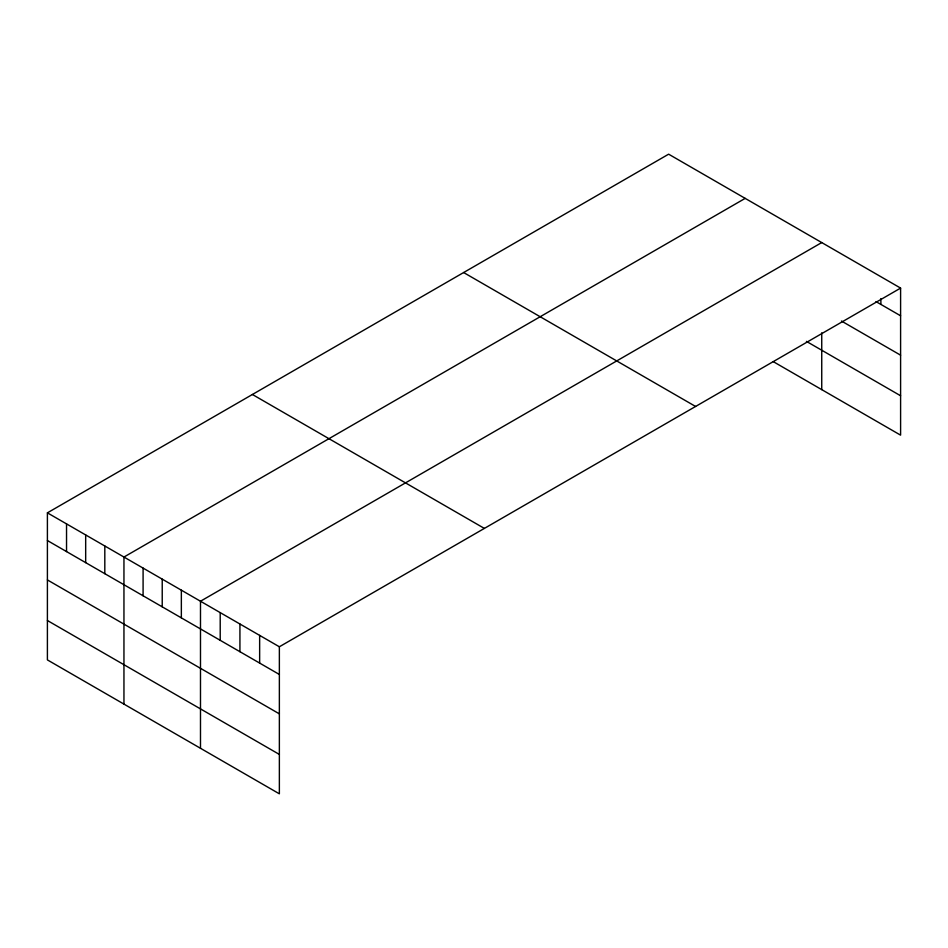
<?xml version="1.0" encoding="UTF-8"?>
<svg xmlns="http://www.w3.org/2000/svg" width="948" height="948" viewBox="0 0 948 948"><rect width="100%" height="100%" fill="white"/><g stroke="black" fill="none" stroke-linecap="round" stroke-linejoin="round"><path stroke-width="1.42" d="M900.6 288.097L279.364 646.773L279.364 793.82L47.4 659.903L47.4 512.844L668.636 154.18L900.6 288.097L900.6 435.156L773.248 361.626M745.187 198.369L123.951 557.045L123.951 704.091M821.738 242.57L200.49 601.233L200.49 748.292M875.952 301.571L900.6 315.791M841.445 321.028L900.6 355.18M806.428 341.387L900.6 395.766M463.631 272.538L695.595 406.467M252.405 394.486L484.369 528.415M47.4 512.844L279.364 646.773M47.4 540.538L279.364 674.466M47.4 579.927L279.364 713.856M47.4 620.513L279.364 754.43M880.882 298.584L880.882 304.415M821.738 332.843L821.738 389.616M259.645 635.385L259.645 663.079M239.927 624.009L239.927 651.703M220.209 612.621L220.209 640.315M181.352 590.189L181.352 617.883M162.227 579.145L162.227 606.839M143.089 568.089L143.089 595.782M104.813 545.989L104.813 573.682M85.675 534.945L85.675 562.638M66.538 523.9L66.538 551.594"/></g></svg>
